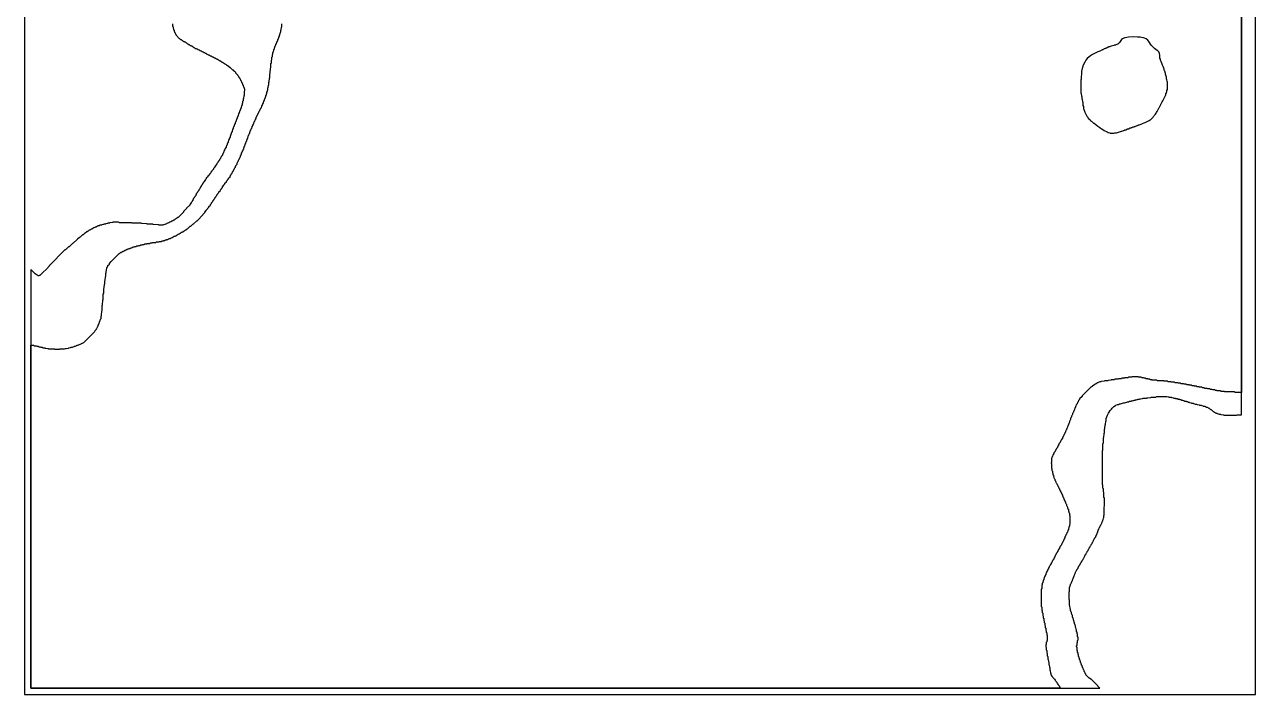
# Model space of a CAD drawing. Header units: millimetres. Extents: x 0 to 6416, y -3898 to 1268.
# Drawn here: x 3898 to 5117, y -1299 to -636 of the extents above; entities that cross this region are included whole.
import ezdxf

# ---------------------------------------------------------------- set-up
doc = ezdxf.new("R2010")
doc.units = ezdxf.units.MM
for name, color, linetype in [('CUT_OUTER', 1, 'Continuous'), ('ENGRAVE_NEXT', 3, 'Continuous'), ('SHEET_EDGE', 7, 'Continuous')]:
    doc.layers.add(name, color=color, linetype=linetype)

msp = doc.modelspace()

# ---------------------------------------------------------------- linework, layer by layer
at = {"layer": 'CUT_OUTER'}
msp.add_lwpolyline([(4044.1, -635.2), (4044.1, -637.7), (4044.6, -638.2), (4044.6, -639.7), (4045.1, -640.2), (4045.1, -641.2), (4045.6, -641.7), (4045.6, -642.7), (4046.1, -643.2), (4046.1, -643.7), (4046.6, -644.2), (4046.6, -644.7), (4047.1, -645.2), (4047.1, -645.7), (4047.6, -646.2), (4047.6, -646.7), (4050.6, -649.7), (4051.1, -649.7), (4052.1, -650.7), (4052.6, -650.7), (4053.6, -651.7), (4054.1, -651.7), (4055.1, -652.7), (4055.6, -652.7), (4056.1, -653.2), (4056.6, -653.2), (4057.6, -654.2), (4058.1, -654.2), (4059.1, -655.2), (4059.6, -655.2), (4060.1, -655.7), (4060.6, -655.7), (4061.6, -656.7), (4062.1, -656.7), (4062.6, -657.2), (4063.1, -657.2), (4064.1, -658.2), (4064.6, -658.2), (4065.1, -658.7), (4065.6, -658.7), (4066.6, -659.7), (4067.6, -659.7), (4068.1, -660.2), (4068.6, -660.2), (4069.1, -660.7), (4069.6, -660.7), (4070.1, -661.2), (4070.6, -661.2), (4071.1, -661.7), (4071.6, -661.7), (4072.1, -662.2), (4072.6, -662.2), (4073.1, -662.7), (4073.6, -662.7), (4074.1, -663.2), (4074.6, -663.2), (4075.1, -663.7), (4076.1, -663.7), (4076.6, -664.2), (4077.1, -664.2), (4078.1, -665.2), (4078.6, -665.2), (4079.1, -665.7), (4079.6, -665.7), (4080.1, -666.2), (4080.6, -666.2), (4081.1, -666.7), (4081.6, -666.7), (4082.1, -667.2), (4082.6, -667.2), (4083.1, -667.7), (4083.6, -667.7), (4084.1, -668.2), (4084.6, -668.2), (4085.1, -668.7), (4085.6, -668.7), (4086.1, -669.2), (4086.6, -669.2), (4087.1, -669.7), (4087.6, -669.7), (4088.1, -670.2), (4088.6, -670.2), (4089.1, -670.7), (4089.6, -670.8), (4090.6, -671.7), (4091.1, -671.7), (4091.6, -672.2), (4092.1, -672.3), (4093.1, -673.2), (4093.6, -673.2), (4094.1, -673.7), (4094.6, -673.8), (4095.6, -674.7), (4096.1, -674.8), (4097.1, -675.7), (4097.6, -675.8), (4098.6, -676.7), (4099.1, -676.8), (4101.1, -678.7), (4101.6, -678.8), (4103.6, -680.7), (4104.1, -680.8), (4104.5, -681.2), (4104.6, -681.7), (4105.1, -682.2), (4105.6, -682.3), (4106.5, -683.2), (4106.6, -683.8), (4108.5, -685.7), (4108.6, -686.2), (4109.5, -687.2), (4109.6, -687.8), (4110.5, -688.7), (4110.6, -689.2), (4111, -689.7), (4111.1, -690.2), (4111.5, -690.7), (4111.6, -691.2), (4112, -691.7), (4112.1, -692.2), (4112.5, -692.7), (4112.6, -693.2), (4113, -693.7), (4113.1, -694.3), (4113.5, -694.7), (4113.6, -695.7), (4114, -696.2), (4114.1, -696.8), (4114.5, -697.2), (4114.6, -698.2), (4115, -698.7), (4115, -699.2), (4115.5, -699.7), (4115.5, -701.7), (4115.1, -702.2), (4115, -706.2), (4114.6, -706.7), (4114.5, -709.2), (4114.1, -709.7), (4114, -711.7), (4113.6, -712.2), (4113.5, -713.7), (4113.1, -714.2), (4113, -715.7), (4112.6, -716.2), (4112.5, -717.2), (4112.1, -717.7), (4112, -718.7), (4111.6, -719.2), (4111.5, -720.2), (4111.1, -720.6), (4111.1, -721.2), (4110.6, -721.7), (4110.6, -722.7), (4110.1, -723.2), (4110.1, -723.7), (4109.6, -724.2), (4109.6, -725.2), (4109.1, -725.7), (4109.1, -726.7), (4108.6, -727.2), (4108.6, -727.7), (4108.1, -728.2), (4108.1, -729.2), (4107.6, -729.7), (4107.6, -730.2), (4107.1, -730.7), (4107.1, -731.7), (4106.6, -732.2), (4106.6, -732.7), (4106.1, -733.2), (4106.1, -734.2), (4105.6, -734.7), (4105.6, -735.2), (4105.1, -735.7), (4105.1, -736.7), (4104.6, -737.2), (4104.6, -737.7), (4104.1, -738.2), (4104.1, -739.2), (4103.6, -739.7), (4103.6, -740.7), (4103.1, -741.2), (4103.1, -742.2), (4102.6, -742.7), (4102.6, -743.2), (4102.1, -743.7), (4102.1, -744.7), (4101.6, -745.2), (4101.6, -746.2), (4101.1, -746.7), (4101.1, -747.7), (4100.6, -748.2), (4100.6, -748.7), (4100.1, -749.2), (4100.1, -749.7), (4099.6, -750.2), (4099.6, -751.2), (4099.1, -751.7), (4099.1, -752.7), (4098.6, -753.2), (4098.6, -753.7), (4098.1, -754.2), (4098.1, -755.2), (4097.6, -755.7), (4097.6, -756.2), (4097.1, -756.7), (4097.1, -757.7), (4096.6, -758.2), (4096.6, -758.7), (4096.1, -759.2), (4096.1, -759.7), (4095.6, -760.2), (4095.6, -760.7), (4095.1, -761.2), (4095.1, -762.2), (4094.6, -762.7), (4094.6, -763.2), (4094.1, -763.7), (4094.1, -764.2), (4093.6, -764.7), (4093.6, -765.2), (4092.6, -766.2), (4092.6, -766.7), (4092.1, -767.2), (4092.1, -767.7), (4091.6, -768.2), (4091.6, -768.7), (4090.6, -769.7), (4090.6, -770.2), (4089.6, -771.2), (4089.6, -771.7), (4089.1, -772.2), (4089.1, -772.7), (4088.1, -773.7), (4088.1, -774.2), (4087.1, -775.2), (4087.1, -775.7), (4085.6, -777.2), (4085.6, -777.7), (4084.6, -778.7), (4084.6, -779.2), (4083.1, -780.7), (4083.1, -781.2), (4082.1, -782.2), (4082.1, -782.7), (4080.6, -784.2), (4080.6, -784.7), (4079.1, -786.2), (4079.1, -786.7), (4077.6, -788.2), (4077.6, -788.7), (4076.6, -789.7), (4076.6, -790.2), (4075.1, -791.7), (4075.1, -792.2), (4074.1, -793.2), (4074.1, -793.7), (4073.6, -794.2), (4073.6, -794.7), (4072.6, -795.7), (4072.6, -796.2), (4071.6, -797.2), (4071.6, -797.7), (4071.1, -798.2), (4071.1, -798.7), (4070.1, -799.7), (4070.1, -800.2), (4069.1, -801.2), (4069.1, -801.7), (4068.6, -802.2), (4068.6, -802.7), (4067.6, -803.7), (4067.6, -804.2), (4067.1, -804.7), (4067.1, -805.2), (4066.1, -806.2), (4066.1, -806.7), (4065.6, -807.2), (4065.6, -807.7), (4064.6, -808.7), (4064.6, -809.2), (4064.1, -809.7), (4064.1, -810.2), (4063.6, -810.7), (4063.6, -811.2), (4062.6, -812.2), (4062.6, -812.7), (4061.1, -814.2), (4061.1, -814.7), (4058.1, -817.7), (4058.1, -818.2), (4055.1, -821.2), (4055.1, -821.7), (4052.6, -824.2), (4049.6, -827.2), (4049.1, -827.2), (4048.1, -828.2), (4047.6, -828.2), (4047.1, -828.7), (4046.6, -828.7), (4045.6, -829.7), (4045.1, -829.7), (4044.6, -830.2), (4044.1, -830.2), (4043.6, -830.7), (4043.1, -830.7), (4042.6, -831.2), (4042.1, -831.2), (4041.6, -831.7), (4041.1, -831.7), (4040.6, -832.2), (4040.1, -832.2), (4039.6, -832.7), (4039.1, -832.7), (4038.6, -833.1), (4038.1, -833.2), (4037.6, -833.6), (4037, -833.7), (4036.6, -834.1), (4035.1, -834.2), (4034.6, -834.6), (4030.6, -834.6), (4030.1, -834.2), (4025.1, -834.1), (4024.6, -833.7), (4019.1, -833.6), (4018.6, -833.2), (4013.6, -833.1), (4013.1, -832.7), (4004.1, -832.6), (4003.6, -832.2), (3991.6, -832.2), (3991.1, -832.1), (3990.6, -831.7), (3985.1, -831.7), (3984.6, -832.1), (3982.1, -832.2), (3981.6, -832.6), (3980.1, -832.7), (3979.6, -833.1), (3978.1, -833.2), (3977.6, -833.6), (3976.1, -833.7), (3975.6, -834.1), (3974.1, -834.2), (3973.6, -834.6), (3972.1, -834.7), (3971.6, -835.2), (3970.6, -835.2), (3970.1, -835.7), (3969.6, -835.7), (3969.1, -836.2), (3968.6, -836.2), (3968.1, -836.6), (3967.5, -836.7), (3967.1, -837.1), (3966.1, -837.2), (3965.1, -838.1), (3964.6, -838.2), (3964.1, -838.6), (3963.6, -838.7), (3963.1, -839.1), (3962.6, -839.2), (3962.1, -839.6), (3961.6, -839.7), (3960.6, -840.6), (3960.1, -840.7), (3959.6, -841.1), (3959.1, -841.2), (3957.6, -842.6), (3957.1, -842.7), (3955.6, -844.1), (3955.1, -844.2), (3952.6, -846.6), (3952.1, -846.7), (3950.1, -848.6), (3949.6, -848.7), (3945.6, -852.6), (3945, -852.7), (3941.6, -856.1), (3941.1, -856.2), (3938.1, -859.1), (3937.5, -859.2), (3922.1, -874.6), (3922, -874.7), (3921.9, -875.2), (3920.5, -876.7), (3920.4, -877.2), (3919.9, -877.7), (3915.1, -882.3), (3913.6, -883.6), (3912.6, -884.4), (3912.1, -884.6), (3911.6, -884.7), (3911.1, -884.7), (3910.6, -884.6), (3910.1, -884.3), (3909.1, -883.6), (3908.1, -882.7), (3903.6, -878.6), (3903.6, -1293.2), (3903.6, -1293.2), (4962.7, -1293.2), (4960.7, -1291.2), (4960.7, -1290.7), (4960.6, -1290.6), (4954.7, -1284.7), (4954.1, -1284.6), (4952.6, -1283.1), (4952.1, -1283.1), (4948.8, -1279.7), (4948.7, -1279.2), (4948.2, -1278.7), (4948.2, -1278.2), (4947.7, -1277.7), (4947.7, -1277.2), (4947.2, -1276.7), (4947.2, -1275.7), (4946.7, -1275.2), (4946.6, -1274.6), (4946.2, -1274.2), (4946.2, -1273.2), (4945.7, -1272.7), (4945.6, -1272.1), (4945.2, -1271.7), (4945.2, -1270.7), (4944.7, -1270.2), (4944.6, -1269.6), (4944.2, -1269.2), (4944.2, -1268.2), (4943.7, -1267.7), (4943.7, -1266.7), (4943.2, -1266.2), (4943.2, -1265.2), (4942.7, -1264.7), (4942.7, -1263.7), (4942.2, -1263.2), (4942.2, -1262.2), (4941.7, -1261.7), (4941.7, -1260.2), (4941.2, -1259.7), (4941.2, -1258.2), (4940.7, -1257.7), (4940.7, -1256.2), (4940.2, -1255.7), (4940.2, -1252.7), (4939.7, -1252.2), (4939.7, -1251.7), (4939.7, -1251.2), (4940.1, -1250.7), (4940.2, -1248.2), (4940.6, -1247.7), (4940.7, -1245.7), (4941.1, -1245.2), (4941.1, -1242.7), (4940.7, -1242.2), (4940.6, -1239.7), (4940.2, -1239.2), (4940.1, -1237.7), (4939.7, -1237.2), (4939.6, -1235.2), (4939.2, -1234.7), (4939.1, -1233.2), (4938.7, -1232.7), (4938.6, -1231.2), (4938.2, -1230.7), (4938.1, -1229.7), (4937.7, -1229.2), (4937.6, -1228.2), (4937.2, -1227.7), (4937.1, -1226.2), (4936.7, -1225.7), (4936.6, -1224.7), (4936.2, -1224.2), (4936.1, -1223.2), (4935.7, -1222.7), (4935.6, -1221.2), (4935.2, -1220.7), (4935.1, -1219.7), (4934.7, -1219.2), (4934.6, -1218.2), (4934.2, -1217.7), (4934.1, -1216.7), (4933.7, -1216.2), (4933.6, -1214.7), (4933.2, -1214.2), (4933.1, -1211.7), (4932.7, -1211.2), (4932.6, -1205.7), (4932.2, -1205.2), (4932.2, -1198.2), (4932.2, -1197.7), (4932.6, -1197.2), (4932.7, -1193.2), (4933.1, -1192.7), (4933.2, -1191.7), (4933.6, -1191.2), (4933.7, -1190.2), (4934.1, -1189.8), (4934.2, -1189.2), (4934.6, -1188.7), (4934.7, -1188.2), (4935.1, -1187.7), (4935.2, -1186.7), (4935.6, -1186.3), (4935.7, -1185.7), (4936.1, -1185.2), (4936.2, -1184.2), (4936.6, -1183.8), (4936.7, -1183.2), (4937.1, -1182.7), (4937.2, -1181.7), (4937.6, -1181.3), (4937.7, -1180.7), (4938.1, -1180.2), (4938.2, -1179.2), (4938.6, -1178.8), (4938.7, -1178.2), (4939.1, -1177.7), (4939.2, -1177.2), (4939.6, -1176.7), (4939.7, -1176.2), (4940.1, -1175.7), (4940.2, -1175.2), (4941.1, -1174.2), (4941.2, -1173.7), (4941.6, -1173.2), (4941.7, -1172.7), (4942.6, -1171.7), (4942.7, -1171.2), (4943.1, -1170.7), (4943.2, -1170.2), (4943.6, -1169.7), (4943.7, -1169.2), (4944.6, -1168.2), (4944.7, -1167.7), (4945.1, -1167.2), (4945.2, -1166.7), (4946.1, -1165.7), (4946.2, -1165.2), (4946.6, -1164.7), (4946.7, -1164.2), (4947.1, -1163.7), (4947.2, -1163.2), (4947.6, -1162.7), (4947.7, -1162.2), (4948.6, -1161.2), (4948.7, -1160.7), (4949.1, -1160.2), (4949.2, -1159.7), (4949.6, -1159.2), (4949.7, -1158.7), (4950.1, -1158.2), (4950.2, -1157.7), (4951.1, -1156.7), (4951.2, -1156.2), (4951.6, -1155.7), (4951.7, -1155.2), (4952.1, -1154.7), (4952.2, -1154.2), (4953.1, -1153.2), (4953.2, -1152.7), (4953.6, -1152.2), (4953.7, -1151.7), (4954.1, -1151.2), (4954.2, -1150.7), (4955.1, -1149.7), (4955.2, -1149.2), (4955.6, -1148.7), (4955.7, -1148.2), (4956.1, -1147.7), (4956.2, -1147.2), (4956.6, -1146.7), (4956.7, -1146.2), (4957.1, -1145.7), (4957.2, -1145.2), (4957.6, -1144.7), (4957.7, -1144.2), (4958.6, -1143.2), (4958.7, -1142.7), (4959.1, -1142.2), (4959.2, -1141.7), (4959.6, -1141.3), (4959.7, -1140.7), (4960.1, -1140.2), (4960.2, -1139.2), (4960.6, -1138.7), (4960.7, -1137.7), (4961.1, -1137.2), (4961.2, -1136.2), (4961.6, -1135.8), (4961.7, -1135.2), (4962.1, -1134.7), (4962.2, -1134.2), (4962.6, -1133.7), (4962.7, -1133.2), (4963.1, -1132.7), (4963.2, -1132.2), (4963.6, -1131.7), (4963.7, -1131.2), (4964.1, -1130.7), (4964.2, -1130.2), (4964.6, -1129.7), (4964.7, -1129.2), (4965.1, -1128.7), (4965.2, -1127.7), (4965.6, -1127.3), (4965.7, -1126.7), (4966.1, -1126.2), (4966.2, -1124.7), (4966.6, -1124.2), (4966.7, -1122.2), (4967.1, -1121.7), (4967.2, -1104.7), (4966.7, -1104.2), (4966.7, -1099.2), (4966.2, -1098.7), (4966.2, -1095.7), (4965.7, -1095.2), (4965.7, -1092.2), (4965.3, -1091.7), (4965.2, -1091.2), (4965.3, -1058.7), (4965.4, -1057.7), (4965.6, -1057.5), (4965.7, -1057.2), (4965.8, -1051.2), (4965.9, -1050.7), (4966.1, -1050.5), (4966.2, -1050.2), (4966.4, -1045.7), (4966.5, -1045.2), (4966.8, -1044.7), (4966.9, -1041.2), (4967, -1040.7), (4967.3, -1040.2), (4967.4, -1036.7), (4967.5, -1036.2), (4967.8, -1035.7), (4968, -1032.7), (4968.3, -1031.7), (4968.5, -1029.2), (4968.9, -1028.2), (4969.1, -1026.2), (4970.3, -1022.7), (4971.3, -1020.7), (4971.9, -1019.7), (4972.9, -1018.2), (4974.2, -1016.7), (4975, -1015.7), (4976.6, -1014.3), (4978.1, -1013.1), (4978.6, -1012.9), (4980.1, -1012.3), (4981.1, -1012.1), (4982.1, -1011.7), (4983.1, -1011.5), (4984.1, -1011.1), (4985.1, -1011), (4986.1, -1010.6), (4987.1, -1010.5), (4988.1, -1010.1), (4989.6, -1009.9), (4990.1, -1009.7), (4991.1, -1009.5), (4992.1, -1009), (4993.6, -1008.9), (4994.1, -1008.6), (4994.6, -1008.5), (4995.6, -1008.4), (4996.1, -1008.1), (4996.6, -1008), (4997.6, -1007.9), (4998.1, -1007.6), (4998.6, -1007.5), (4999.6, -1007.4), (5000.1, -1007.1), (5000.6, -1007), (5002.1, -1006.9), (5002.6, -1006.6), (5003.1, -1006.5), (5005.1, -1006.4), (5005.6, -1006.1), (5006.1, -1006), (5009.1, -1005.9), (5009.6, -1005.6), (5010.1, -1005.5), (5013.1, -1005.4), (5013.6, -1005.1), (5014.1, -1005), (5018.1, -1004.9), (5018.6, -1004.5), (5019.1, -1004.4), (5029.1, -1004.4), (5030.6, -1004.5), (5030.8, -1004.7), (5031.1, -1004.8), (5033.1, -1004.9), (5033.6, -1005), (5033.8, -1005.2), (5034.1, -1005.3), (5035.6, -1005.5), (5035.8, -1005.7), (5036.1, -1005.8), (5037.6, -1006), (5037.8, -1006.2), (5038.1, -1006.3), (5039.6, -1006.4), (5039.8, -1006.7), (5040.1, -1006.8), (5041.6, -1006.9), (5042.1, -1007.3), (5043.1, -1007.4), (5043.6, -1007.8), (5044.6, -1007.9), (5045.1, -1008.3), (5046.1, -1008.4), (5046.6, -1008.8), (5048.1, -1008.9), (5048.6, -1009.3), (5049.6, -1009.4), (5050.1, -1009.8), (5051.1, -1009.9), (5051.6, -1010.3), (5053.1, -1010.4), (5053.6, -1010.8), (5055.1, -1010.9), (5055.6, -1011.3), (5056.6, -1011.4), (5057.1, -1011.8), (5058.6, -1011.9), (5059.1, -1012.3), (5061.1, -1012.4), (5061.6, -1012.8), (5063.1, -1012.9), (5063.6, -1013.3), (5064.6, -1013.4), (5065.1, -1013.8), (5066.6, -1013.9), (5067.1, -1014.3), (5067.6, -1014.3), (5068.1, -1014.8), (5069.1, -1014.9), (5069.6, -1015.3), (5070.1, -1015.4), (5070.6, -1015.8), (5071.1, -1015.9), (5072.5, -1017.2), (5072.6, -1017.3), (5073.1, -1017.3), (5075.1, -1019.3), (5075.6, -1019.3), (5076.1, -1019.8), (5076.6, -1019.8), (5077.1, -1020.3), (5077.6, -1020.3), (5078.1, -1020.7), (5078.6, -1020.8), (5079.1, -1021.2), (5080.1, -1021.3), (5080.6, -1021.7), (5082.1, -1021.8), (5082.6, -1022.2), (5085.1, -1022.3), (5085.6, -1022.7), (5088.6, -1022.7), (5098.1, -1022.7), (5098.6, -1022.3), (5103.1, -1022.3), (5103.1, -556.1)], dxfattribs=at)
at = {"layer": 'ENGRAVE_NEXT'}
msp.add_lwpolyline([(5103.1, -612.1), (5103.1, -1000.2), (5096.6, -1000.2), (5096.1, -999.7), (5086.6, -999.7), (5086.1, -999.2), (5082.6, -999.2), (5082.1, -998.7), (5079.1, -998.7), (5078.6, -998.2), (5077.1, -998.2), (5076.6, -997.7), (5074.6, -997.7), (5074.1, -997.2), (5072.1, -997.2), (5071.6, -996.7), (5069.6, -996.7), (5069.1, -996.2), (5066.6, -996.2), (5066.1, -995.7), (5064.1, -995.7), (5063.6, -995.2), (5061.6, -995.2), (5061.1, -994.7), (5059.1, -994.7), (5058.6, -994.2), (5056.6, -994.2), (5056.1, -993.7), (5054.1, -993.7), (5053.6, -993.2), (5051.6, -993.2), (5051.1, -992.7), (5048.6, -992.7), (5048.1, -992.2), (5046.1, -992.2), (5045.6, -991.7), (5043.1, -991.7), (5042.6, -991.2), (5040.6, -991.2), (5040.1, -990.7), (5037.1, -990.7), (5036.6, -990.2), (5033.6, -990.2), (5033.1, -989.7), (5030.1, -989.7), (5029.6, -989.2), (5026.6, -989.2), (5026.1, -988.7), (5019.6, -988.7), (5019.1, -988.2), (5014.6, -988.2), (5014.1, -987.7), (5012.6, -987.7), (5012.1, -987.2), (5010.6, -987.2), (5010.1, -986.7), (5008.6, -986.7), (5008.1, -986.2), (5006.6, -986.2), (5006.1, -985.7), (5004.1, -985.7), (5003.6, -985.2), (5001.1, -985.2), (5000.6, -984.7), (4994.6, -984.7), (4994.1, -985.2), (4991.1, -985.2), (4990.6, -985.7), (4987.6, -985.7), (4987.1, -986.2), (4984.6, -986.2), (4984.1, -986.7), (4981.1, -986.7), (4980.6, -987.2), (4977.6, -987.2), (4977.1, -987.7), (4974.1, -987.7), (4973.6, -988.2), (4971.1, -988.3), (4970.6, -988.7), (4967.6, -988.8), (4967.1, -989.2), (4964.1, -989.3), (4963.6, -989.7), (4962.6, -989.8), (4962.1, -990.2), (4961.1, -990.3), (4960.6, -990.7), (4960.1, -990.8), (4959.1, -991.7), (4958.6, -991.8), (4958.1, -992.2), (4957.6, -992.3), (4955.6, -994.2), (4955.1, -994.3), (4954.1, -995.2), (4953.6, -995.3), (4945.2, -1003.7), (4945.1, -1004.3), (4942.7, -1006.7), (4942.6, -1007.2), (4941.7, -1008.2), (4941.6, -1008.7), (4941.2, -1009.2), (4941.1, -1009.7), (4940.7, -1010.2), (4940.6, -1010.7), (4940.2, -1011.2), (4940.1, -1011.7), (4939.2, -1012.7), (4939.1, -1013.7), (4938.7, -1014.2), (4938.6, -1014.8), (4938.2, -1015.2), (4938.1, -1016.2), (4937.7, -1016.7), (4937.6, -1017.3), (4937.2, -1017.7), (4937.1, -1018.7), (4936.7, -1019.2), (4936.6, -1019.7), (4936.2, -1020.2), (4936.1, -1020.8), (4935.7, -1021.2), (4935.6, -1022.2), (4935.2, -1022.7), (4935.1, -1023.2), (4934.7, -1023.7), (4934.6, -1024.3), (4934.2, -1024.7), (4934.1, -1025.7), (4933.7, -1026.2), (4933.6, -1027.2), (4933.2, -1027.7), (4933.1, -1028.3), (4932.7, -1028.7), (4932.6, -1029.7), (4932.2, -1030.2), (4932.1, -1031.2), (4931.7, -1031.7), (4931.6, -1032.3), (4931.2, -1032.7), (4931.1, -1033.7), (4930.7, -1034.2), (4930.6, -1034.8), (4930.2, -1035.2), (4930.1, -1036.2), (4929.7, -1036.7), (4929.6, -1037.2), (4929.2, -1037.7), (4929.1, -1038.3), (4928.7, -1038.7), (4928.6, -1039.7), (4928.2, -1040.2), (4928.1, -1040.7), (4927.7, -1041.2), (4927.6, -1041.7), (4927.2, -1042.2), (4927.1, -1042.7), (4926.7, -1043.2), (4926.6, -1043.7), (4926.2, -1044.2), (4926.1, -1044.8), (4925.7, -1045.2), (4925.6, -1045.7), (4924.7, -1046.7), (4924.6, -1047.2), (4924.2, -1047.7), (4924.1, -1048.2), (4923.7, -1048.7), (4923.6, -1049.2), (4923.2, -1049.7), (4923.1, -1050.2), (4922.2, -1051.2), (4922.2, -1051.7), (4921.7, -1052.2), (4921.7, -1052.7), (4921.2, -1053.2), (4921.2, -1053.7), (4920.7, -1054.2), (4920.7, -1054.7), (4919.7, -1055.7), (4919.7, -1056.2), (4919.2, -1056.7), (4919.2, -1057.2), (4918.7, -1057.7), (4918.7, -1058.2), (4918.2, -1058.7), (4918.2, -1059.2), (4917.2, -1060.2), (4917.2, -1060.7), (4916.7, -1061.2), (4916.7, -1061.7), (4916.2, -1062.2), (4916.2, -1062.7), (4915.7, -1063.2), (4915.7, -1063.7), (4915.3, -1064.2), (4915.2, -1065.2), (4914.8, -1065.7), (4914.7, -1069.7), (4914.6, -1070), (4914.4, -1070.2), (4914.6, -1070.4), (4914.7, -1070.7), (4914.7, -1075.2), (4915.2, -1075.7), (4915.2, -1077.7), (4915.7, -1078.2), (4915.7, -1079.7), (4916.2, -1080.2), (4916.2, -1081.7), (4916.7, -1082.2), (4916.7, -1083.2), (4917.2, -1083.7), (4917.2, -1084.7), (4917.6, -1085.1), (4917.7, -1085.7), (4918.2, -1086.2), (4918.2, -1087.2), (4918.7, -1087.7), (4918.7, -1088.2), (4919.2, -1088.7), (4919.2, -1089.2), (4919.6, -1089.6), (4919.7, -1090.2), (4920.2, -1090.7), (4920.2, -1091.2), (4920.7, -1091.7), (4920.7, -1092.2), (4921.2, -1092.7), (4921.2, -1093.2), (4921.7, -1093.7), (4921.7, -1094.2), (4922.1, -1094.7), (4922.2, -1095.2), (4922.6, -1095.7), (4922.7, -1096.2), (4923.1, -1096.7), (4923.2, -1097.2), (4923.6, -1097.7), (4923.7, -1098.2), (4924.1, -1098.7), (4924.2, -1099.2), (4924.6, -1099.7), (4924.7, -1100.2), (4925.1, -1100.7), (4925.2, -1101.2), (4925.6, -1101.7), (4925.7, -1102.7), (4926.1, -1103.1), (4926.2, -1103.7), (4926.6, -1104.2), (4926.7, -1104.7), (4927.1, -1105.2), (4927.2, -1106.2), (4927.6, -1106.6), (4927.7, -1107.2), (4928.1, -1107.7), (4928.2, -1108.2), (4928.6, -1108.7), (4928.7, -1109.7), (4929.1, -1110.1), (4929.2, -1110.7), (4929.6, -1111.2), (4929.7, -1112.2), (4930.1, -1112.6), (4930.2, -1113.2), (4930.6, -1113.7), (4930.7, -1114.7), (4931.1, -1115.1), (4931.1, -1115.7), (4931.6, -1116.2), (4931.6, -1117.7), (4932.1, -1118.2), (4932.1, -1119.2), (4932.6, -1119.7), (4932.6, -1121.7), (4933.1, -1122.2), (4933.1, -1130.7), (4932.6, -1131.2), (4932.6, -1132.7), (4932.1, -1133.2), (4932.1, -1134.7), (4931.6, -1135.2), (4931.6, -1136.2), (4931.1, -1136.7), (4931.1, -1137.7), (4930.6, -1138.2), (4930.6, -1138.7), (4930.1, -1139.2), (4930.1, -1139.7), (4929.6, -1140.2), (4929.6, -1140.7), (4929.1, -1141.2), (4929.1, -1141.7), (4928.6, -1142.2), (4928.6, -1142.7), (4928.1, -1143.2), (4928.1, -1144.2), (4927.6, -1144.7), (4927.6, -1145.2), (4927.1, -1145.7), (4927.1, -1146.2), (4926.6, -1146.7), (4926.6, -1147.2), (4926.1, -1147.7), (4926.1, -1148.2), (4925.6, -1148.7), (4925.6, -1149.2), (4925.1, -1149.7), (4925.1, -1150.2), (4924.6, -1150.7), (4924.6, -1151.2), (4924.1, -1151.7), (4924.1, -1152.2), (4923.1, -1153.2), (4923.1, -1153.7), (4922.6, -1154.2), (4922.6, -1154.7), (4922.1, -1155.2), (4922.1, -1155.7), (4921.6, -1156.2), (4921.6, -1156.7), (4921.1, -1157.2), (4921.1, -1157.7), (4920.6, -1158.2), (4920.6, -1158.7), (4919.6, -1159.7), (4919.6, -1160.2), (4919.1, -1160.7), (4919.1, -1161.2), (4918.6, -1161.7), (4918.6, -1162.2), (4918.1, -1162.7), (4918.1, -1163.2), (4917.6, -1163.7), (4917.6, -1164.2), (4917.1, -1164.7), (4917.1, -1165.2), (4916.1, -1166.2), (4916.1, -1166.7), (4915.6, -1167.2), (4915.6, -1167.7), (4915.1, -1168.2), (4915.1, -1168.7), (4914.6, -1169.2), (4914.6, -1169.7), (4913.7, -1170.7), (4913.6, -1171.7), (4912.6, -1172.7), (4912.6, -1173.2), (4912.1, -1173.7), (4912.1, -1174.2), (4911.6, -1174.7), (4911.6, -1175.2), (4911.1, -1175.7), (4911.1, -1176.2), (4910.6, -1176.7), (4910.6, -1177.2), (4910.1, -1177.7), (4910.1, -1178.2), (4909.7, -1178.7), (4909.6, -1179.3), (4909.2, -1179.7), (4909.1, -1180.7), (4908.6, -1181.2), (4908.6, -1181.7), (4908.2, -1182.2), (4908.1, -1182.8), (4907.7, -1183.2), (4907.6, -1184.2), (4907.2, -1184.7), (4907.1, -1185.7), (4906.7, -1186.2), (4906.6, -1187.2), (4906.2, -1187.7), (4906.1, -1188.7), (4905.7, -1189.2), (4905.6, -1190.7), (4905.2, -1191.2), (4905.1, -1194.7), (4904.7, -1195.2), (4904.7, -1212.2), (4905.1, -1212.7), (4905.2, -1215.7), (4905.6, -1216.2), (4905.7, -1218.2), (4906.1, -1218.7), (4906.2, -1221.2), (4906.6, -1221.7), (4906.7, -1223.7), (4907.1, -1224.2), (4907.2, -1226.2), (4907.6, -1226.7), (4907.6, -1228.2), (4908.1, -1228.7), (4908.1, -1230.7), (4908.6, -1231.2), (4908.6, -1233.2), (4909.1, -1233.7), (4909.1, -1235.7), (4909.6, -1236.2), (4909.6, -1237.7), (4910.1, -1238.2), (4910.1, -1240.2), (4910.6, -1240.7), (4910.6, -1245.7), (4910.1, -1246.2), (4910.1, -1247.2), (4909.7, -1247.7), (4909.6, -1249.7), (4909.2, -1250.2), (4909.2, -1252.2), (4909.6, -1252.7), (4909.7, -1255.2), (4910.1, -1255.7), (4910.2, -1258.2), (4910.6, -1258.7), (4910.7, -1261.2), (4911.1, -1261.7), (4911.2, -1264.2), (4911.6, -1264.7), (4911.7, -1266.7), (4912.1, -1267.2), (4912.2, -1269.7), (4912.6, -1270.2), (4912.7, -1272.2), (4913.1, -1272.7), (4913.2, -1275.2), (4913.6, -1275.7), (4913.7, -1278.2), (4914.1, -1278.7), (4914.2, -1279.7), (4914.7, -1280.2), (4914.7, -1280.7), (4917.6, -1283.7), (4917.7, -1284.2), (4918.6, -1285.2), (4918.7, -1285.7), (4920.1, -1287.2), (4920.2, -1287.7), (4920.6, -1288.2), (4920.7, -1288.7), (4921.6, -1289.6), (4921.7, -1290.2), (4922.6, -1291.2), (4922.7, -1291.7), (4923.1, -1292.1), (4923.2, -1292.7), (4923.6, -1293.2), (3903.6, -1293.2), (3903.6, -953.6), (3906.6, -953.6), (3907.1, -954), (3907.1, -954), (3909.1, -954.1), (3909.6, -954.5), (3911.1, -954.6), (3911.6, -955), (3913.1, -955.1), (3913.6, -955.5), (3915.1, -955.6), (3915.6, -956), (3917.6, -956.1), (3917.8, -956.2), (3918.1, -956.5), (3920.6, -956.6), (3920.8, -956.7), (3921.1, -957), (3922.1, -957.1), (3927.1, -957.1), (3927.3, -957.2), (3927.6, -957.5), (3928.1, -957.5), (3931.6, -957.5), (3932.1, -957.4), (3932.3, -957.2), (3932.6, -957.1), (3937.1, -957), (3938.1, -956.9), (3938.3, -956.7), (3938.6, -956.6), (3940.6, -956.5), (3941.1, -956.4), (3941.3, -956.2), (3941.6, -956.1), (3943.1, -955.9), (3943.6, -955.6), (3945.1, -955.4), (3945.6, -955), (3946.6, -954.9), (3947.1, -954.5), (3948.1, -954.4), (3948.6, -954), (3949.1, -953.9), (3949.6, -953.5), (3950.6, -953.4), (3951.1, -953), (3952.1, -952.9), (3952.6, -952.5), (3953.1, -952.4), (3953.6, -952), (3954.1, -951.9), (3954.6, -951.5), (3955.1, -951.4), (3955.6, -951), (3956.1, -950.8), (3959.1, -947.9), (3966.8, -940.2), (3967.3, -939.7), (3967.4, -939.2), (3967.6, -939), (3968.8, -937.7), (3968.9, -937.2), (3969.3, -936.7), (3969.4, -936.2), (3969.8, -935.7), (3970, -934.7), (3970.4, -934.2), (3970.4, -933.7), (3970.8, -933.2), (3970.9, -932.7), (3971.3, -932.2), (3971.5, -931.2), (3971.8, -930.7), (3972, -929.7), (3972.4, -929.2), (3972.5, -928.7), (3972.9, -928.2), (3972.9, -927.7), (3973.3, -927.2), (3973.4, -926.7), (3973.5, -924.7), (3973.6, -924.5), (3973.9, -924.2), (3973.9, -923.7), (3974, -919.7), (3974.4, -919.2), (3974.5, -918.7), (3974.5, -914.2), (3974.9, -913.7), (3975, -908.7), (3975.5, -908.2), (3975.5, -902.7), (3976, -902.2), (3976.1, -897.2), (3976.5, -896.7), (3976.6, -893.2), (3977, -892.7), (3977.1, -889.7), (3977.5, -889.2), (3977.6, -885.7), (3978, -885.2), (3978.1, -882.2), (3978.5, -881.7), (3978.6, -878.2), (3979.1, -877.7), (3979.1, -876.7), (3979.6, -876.2), (3979.6, -875.7), (3980.1, -875.2), (3980.1, -874.7), (3981.6, -873.2), (3981.6, -872.7), (3983.5, -870.7), (3983.6, -870.2), (3991.1, -862.7), (3991.6, -862.7), (3992.6, -861.7), (3993.1, -861.7), (3993.6, -861.2), (3994.1, -861.2), (3994.6, -860.7), (3995.1, -860.7), (3995.6, -860.2), (3996.1, -860.2), (3996.6, -859.7), (3997.1, -859.7), (3997.6, -859.2), (3998.1, -859.2), (3998.6, -858.7), (3999.1, -858.7), (3999.6, -858.2), (4000.6, -858.2), (4001.1, -857.7), (4002.1, -857.7), (4002.6, -857.2), (4003.6, -857.2), (4004.1, -856.7), (4004.6, -856.7), (4005.1, -856.2), (4006.6, -856.2), (4007.1, -855.7), (4008.1, -855.7), (4008.6, -855.2), (4010.1, -855.2), (4010.6, -854.7), (4012.1, -854.7), (4012.6, -854.2), (4014.1, -854.2), (4014.6, -853.7), (4016.1, -853.7), (4016.6, -853.2), (4018.6, -853.2), (4019.1, -852.7), (4021.6, -852.7), (4022.1, -852.2), (4024.1, -852.2), (4024.6, -851.7), (4027.6, -851.7), (4028.1, -851.2), (4030.6, -851.2), (4031.1, -850.7), (4033.1, -850.7), (4033.6, -850.2), (4035.1, -850.2), (4035.6, -849.7), (4036.6, -849.7), (4037.1, -849.2), (4038.1, -849.2), (4038.6, -848.7), (4039.6, -848.7), (4040.1, -848.2), (4040.6, -848.2), (4041.1, -847.7), (4042.1, -847.7), (4042.6, -847.2), (4043.1, -847.2), (4043.6, -846.7), (4044.1, -846.7), (4044.6, -846.2), (4045.1, -846.2), (4045.6, -845.7), (4046.6, -845.7), (4047.1, -845.2), (4047.6, -845.2), (4048.6, -844.2), (4049.1, -844.2), (4049.6, -843.7), (4050.1, -843.7), (4050.6, -843.2), (4051.1, -843.2), (4051.6, -842.7), (4052.1, -842.7), (4053.1, -841.7), (4053.6, -841.7), (4054.1, -841.2), (4054.6, -841.2), (4055.6, -840.2), (4056.1, -840.2), (4057.1, -839.2), (4057.6, -839.2), (4058.6, -838.2), (4059.1, -838.2), (4061.6, -835.7), (4062.1, -835.7), (4064.1, -833.7), (4064.6, -833.7), (4068.1, -830.2), (4068.6, -830.2), (4074.6, -824.2), (4074.6, -823.7), (4076.1, -822.2), (4076.1, -821.7), (4077.6, -820.2), (4077.6, -819.7), (4079.1, -818.2), (4079.1, -817.7), (4080.1, -816.7), (4080.1, -816.2), (4081.6, -814.7), (4081.6, -814.2), (4082.6, -813.2), (4082.6, -812.7), (4084.1, -811.2), (4084.1, -810.7), (4085.1, -809.7), (4085.1, -809.2), (4086.1, -808.2), (4086.1, -807.7), (4087.1, -806.7), (4087.1, -806.2), (4088.1, -805.2), (4088.1, -804.7), (4089.1, -803.7), (4089.1, -803.2), (4090.1, -802.2), (4090.1, -801.7), (4091.6, -800.2), (4091.6, -799.7), (4092.6, -798.7), (4092.6, -798.2), (4093.6, -797.2), (4093.6, -796.7), (4095.1, -795.2), (4095.1, -794.7), (4096.1, -793.7), (4096.1, -793.2), (4097.6, -791.7), (4097.6, -791.2), (4098.6, -790.2), (4098.6, -789.7), (4099.6, -788.7), (4099.6, -788.2), (4101.1, -786.7), (4101.1, -786.2), (4101.6, -785.7), (4101.6, -785.2), (4102.1, -784.7), (4102.1, -784.2), (4103.1, -783.2), (4103.1, -782.7), (4103.6, -782.2), (4103.6, -781.7), (4104.6, -780.7), (4104.6, -780.2), (4105.1, -779.7), (4105.1, -779.2), (4105.6, -778.7), (4105.6, -778.2), (4106.6, -777.2), (4106.6, -776.2), (4107.1, -775.7), (4107.1, -775.2), (4108.1, -774.2), (4108.1, -773.2), (4108.6, -772.7), (4108.6, -772.2), (4109.1, -771.7), (4109.1, -771.2), (4109.6, -770.7), (4109.6, -770.2), (4110.1, -769.7), (4110.1, -769.2), (4110.6, -768.7), (4110.6, -768.2), (4111.1, -767.7), (4111.1, -767.2), (4111.6, -766.7), (4111.6, -765.7), (4112.1, -765.2), (4112.1, -764.7), (4112.6, -764.2), (4112.6, -763.2), (4113.1, -762.7), (4113.1, -762.2), (4113.6, -761.7), (4113.6, -761.2), (4114.1, -760.7), (4114.1, -759.7), (4114.6, -759.2), (4114.6, -758.2), (4115.1, -757.7), (4115.1, -756.7), (4115.6, -756.2), (4115.6, -755.7), (4116.1, -755.2), (4116.1, -754.2), (4116.6, -753.7), (4116.6, -752.7), (4117.1, -752.2), (4117.1, -751.7), (4117.6, -751.2), (4117.6, -750.2), (4118.1, -749.7), (4118.1, -749.2), (4118.6, -748.7), (4118.6, -747.7), (4119.1, -747.2), (4119.1, -746.2), (4119.6, -745.7), (4119.6, -745.2), (4120.1, -744.7), (4120.1, -744.2), (4120.6, -743.7), (4120.6, -742.7), (4121.1, -742.2), (4121.1, -741.2), (4121.6, -740.7), (4121.6, -740.2), (4122.1, -739.7), (4122.1, -739.2), (4122.6, -738.7), (4122.6, -738.2), (4123.1, -737.7), (4123.1, -736.7), (4123.6, -736.2), (4123.6, -735.7), (4124.1, -735.2), (4124.1, -734.7), (4124.6, -734.2), (4124.6, -733.2), (4125.1, -732.7), (4125.1, -732.2), (4125.6, -731.7), (4125.6, -731.2), (4126.1, -730.7), (4126.1, -730.2), (4126.6, -729.7), (4126.6, -729.2), (4127.1, -728.7), (4127.1, -727.7), (4127.6, -727.2), (4127.6, -726.7), (4128.1, -726.2), (4128.1, -725.7), (4128.6, -725.2), (4128.6, -724.7), (4129.1, -724.2), (4129.1, -723.7), (4129.6, -723.2), (4129.6, -722.7), (4130.1, -722.2), (4130.1, -721.7), (4130.6, -721.2), (4130.6, -720.7), (4131.1, -720.2), (4131.1, -719.7), (4131.6, -719.2), (4131.6, -718.7), (4132.1, -718.2), (4132.1, -717.7), (4132.6, -717.2), (4132.6, -716.2), (4133.1, -715.7), (4133.1, -715.2), (4133.6, -714.7), (4133.6, -714.2), (4134.1, -713.7), (4134.1, -712.7), (4134.6, -712.2), (4134.6, -711.7), (4135.1, -711.2), (4135.1, -710.2), (4135.6, -709.7), (4135.6, -709.2), (4136.1, -708.7), (4136.1, -707.7), (4136.6, -707.2), (4136.6, -706.2), (4137.1, -705.7), (4137.1, -704.7), (4137.6, -704.2), (4137.6, -702.7), (4138.1, -702.2), (4138.1, -701.2), (4138.5, -700.7), (4138.6, -698.7), (4139, -698.2), (4139.1, -696.2), (4139.5, -695.7), (4139.6, -693.2), (4140, -692.7), (4140.1, -689.2), (4140.5, -688.7), (4140.6, -684.7), (4141, -684.2), (4141.1, -679.2), (4141.5, -678.7), (4141.6, -674.7), (4142, -674.2), (4142.1, -671.2), (4142.5, -670.7), (4142.6, -668.2), (4143, -667.7), (4143.1, -665.7), (4143.5, -665.2), (4143.6, -663.7), (4144, -663.2), (4144.1, -662.2), (4144.5, -661.7), (4144.6, -660.7), (4145, -660.2), (4145.1, -659.2), (4145.5, -658.7), (4145.6, -657.7), (4146, -657.2), (4146, -656.7), (4146.5, -656.2), (4146.6, -655.6), (4147, -655.2), (4147, -654.2), (4147.5, -653.7), (4147.5, -653.2), (4148, -652.7), (4148, -652.2), (4148.5, -651.7), (4148.5, -650.7), (4149, -650.2), (4149, -649.7), (4149.1, -649.6), (4149.5, -649.2), (4149.5, -648.2), (4150, -647.7), (4150, -646.7), (4150.5, -646.2), (4150.5, -645.7), (4150.9, -645.2), (4151, -643.7), (4151.4, -643.2), (4151.5, -641.7), (4151.9, -641.2), (4152, -638.7), (4152.1, -638.5), (4152.4, -638.2), (4152.4, -637.7), (4152.4, -635.2)], dxfattribs=at)
msp.add_lwpolyline([(4976.6, -743.5), (4977.6, -743.3), (4979.1, -743.1), (4980.1, -742.8), (4981.1, -742.7), (4983.1, -741.9), (4984.1, -741.7), (4984.6, -741.6), (4986.1, -740.9), (4986.6, -740.8), (4987.6, -740.4), (4988.6, -740.1), (4990.1, -739.4), (4991.1, -739.2), (4992.6, -738.4), (4993.1, -738.4), (4993.6, -738.2), (4994.1, -737.9), (4994.6, -737.9), (4995.1, -737.7), (4995.6, -737.4), (4996.6, -737.2), (4997.1, -736.9), (4997.6, -736.8), (4998.1, -736.5), (4999.1, -736.2), (4999.6, -735.9), (5000.1, -735.9), (5000.6, -735.7), (5001.1, -735.4), (5001.6, -735.4), (5002.6, -734.9), (5003.5, -734.7), (5005.1, -733.9), (5005.6, -733.8), (5006.6, -733.4), (5007.6, -733.1), (5011.6, -731.1), (5012.6, -730.3), (5013.1, -730), (5015.6, -727.6), (5016, -727.2), (5016.2, -726.7), (5016.6, -726.2), (5017.5, -725.2), (5017.7, -724.7), (5018.5, -723.7), (5018.8, -723.2), (5019.5, -722.2), (5021.6, -718.2), (5021.8, -717.7), (5022.1, -717.2), (5022.8, -715.7), (5023.1, -715.2), (5023.3, -714.7), (5023.6, -714.2), (5023.8, -713.7), (5024.6, -712.7), (5025.1, -711.7), (5028, -705.7), (5028.2, -704.7), (5028.6, -703.7), (5028.7, -703.2), (5029, -702.7), (5029.2, -701.2), (5029.6, -700.2), (5029.6, -699.2), (5029.7, -696.7), (5029.6, -693.2), (5029.3, -692.2), (5029.1, -690.7), (5028.8, -689.7), (5028.6, -688.2), (5028.3, -687.2), (5028.2, -686.2), (5027.8, -685.2), (5027.7, -684.2), (5027.5, -683.7), (5027.3, -683.2), (5027, -682.2), (5026.8, -681.7), (5026.5, -680.7), (5026.3, -680.2), (5026.1, -679.2), (5025.5, -677.7), (5024.8, -676.2), (5024.5, -675.2), (5023.8, -673.7), (5023.5, -672.7), (5022.8, -671.2), (5022.7, -670.2), (5022.3, -669.2), (5022, -666.2), (5021.7, -664.7), (5021, -663.2), (5020.1, -662.2), (5019.6, -661.7), (5017, -659.7), (5013.6, -656.3), (5011.1, -652.7), (5010.1, -651.5), (5008.6, -650.2), (5007.1, -649.5), (5006.1, -649.2), (5004.1, -648.9), (5002.6, -648.5), (5000.1, -648.4), (4995.6, -648.3), (4991.1, -648.4), (4989.6, -648.7), (4987.6, -649.1), (4986.6, -649.4), (4985.1, -650.2), (4984.1, -650.9), (4983.4, -651.7), (4982.8, -652.7), (4982.1, -653.8), (4981.9, -654.2), (4981.5, -654.7), (4980.6, -655.4), (4980.1, -655.6), (4979.6, -655.9), (4978.6, -656.1), (4978.1, -656.4), (4977.1, -656.6), (4976.6, -656.9), (4975.1, -657.1), (4974.1, -657.5), (4973.1, -657.7), (4972.6, -658), (4971.6, -658.2), (4970.1, -659), (4969.6, -659.2), (4969.1, -659.5), (4968.6, -659.6), (4968.1, -659.9), (4967.1, -660.2), (4966.6, -660.5), (4966.1, -660.7), (4965.6, -661), (4965.1, -661.2), (4964.6, -661.5), (4964.1, -661.7), (4962.6, -662.5), (4961.7, -662.7), (4960.6, -663.2), (4955.6, -665.8), (4954.6, -666.3), (4953.6, -667.1), (4952.1, -667.9), (4950.3, -669.7), (4948.9, -671.2), (4947.8, -673.2), (4946.3, -676.2), (4945.1, -679.7), (4944.9, -681.2), (4944.7, -681.7), (4944.5, -682.7), (4944.3, -690.2), (4944, -691.2), (4943.9, -692.2), (4943.9, -702.7), (4944, -703.7), (4944.3, -704.7), (4944.5, -706.7), (4944.8, -707.7), (4945, -709.2), (4945.3, -710.2), (4945.5, -712.2), (4945.9, -713.2), (4946, -716.2), (4946.4, -717.2), (4946.6, -719.2), (4947.8, -722.7), (4948.8, -724.7), (4949.9, -726.7), (4950.7, -727.7), (4951.3, -728.7), (4953.1, -730.5), (4953.6, -731), (4954.6, -731.7), (4956.6, -733.5), (4957.1, -733.8), (4958.6, -735), (4959.1, -735.3), (4960.6, -736.5), (4961.6, -737.2), (4962.6, -738), (4963.1, -738.3), (4964.1, -739), (4964.6, -739.3), (4967.1, -740.9), (4970.1, -742.4), (4971.1, -742.9), (4972.6, -743.3), (4973.1, -743.5), (4974.1, -743.6), (4976.6, -743.5)], close=True, dxfattribs=at)
at = {"layer": 'SHEET_EDGE'}
msp.add_lwpolyline([(3897.6, -1299.2), (5116.8, -1299.2), (5116.8, -80), (3897.6, -80)], close=True, dxfattribs=at)

doc.saveas('drawing.dxf')
